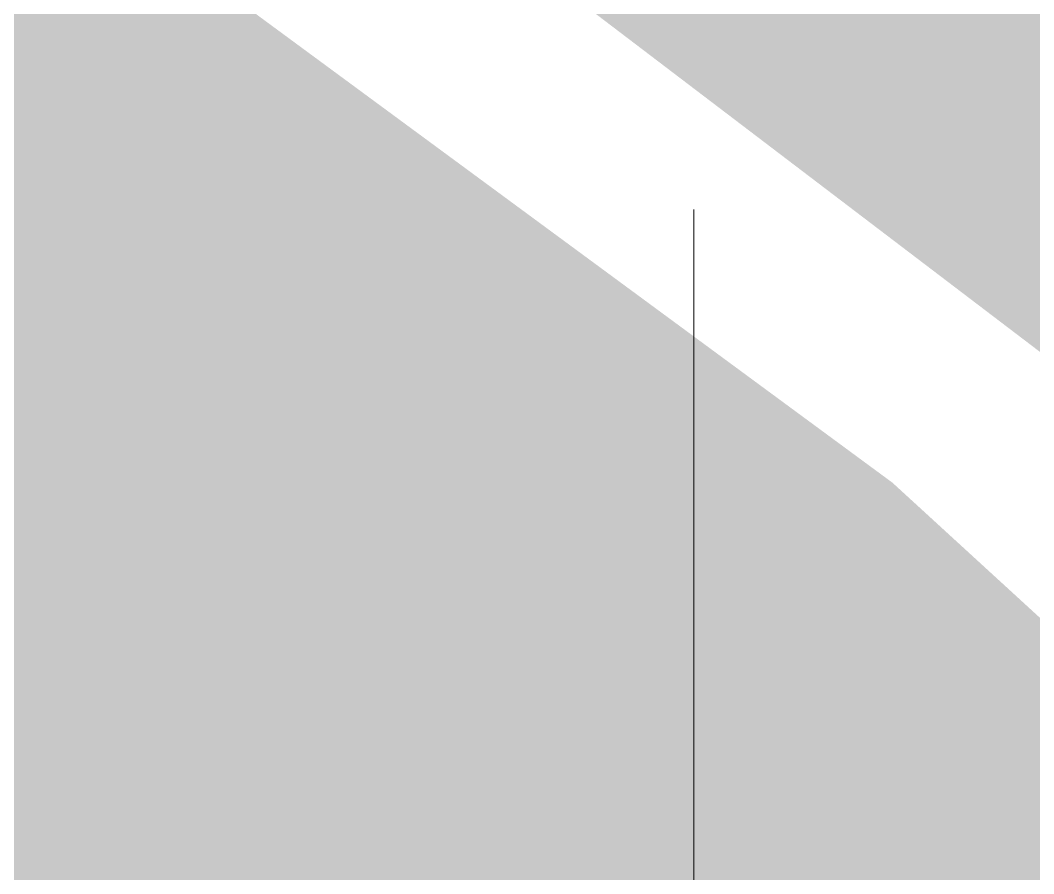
# Model space of a CAD drawing. Header units: feet. Extents: x 2175025 to 2179063, y 467811 to 470338.
# Drawn here: x 2176408.16 to 2176416.48, y 469662.15 to 469669.15 of the extents above; entities that cross this region are included whole.
import ezdxf

# ---------------------------------------------------------------- set-up
doc = ezdxf.new("R2010")
doc.units = ezdxf.units.FT
doc.header["$LTSCALE"] = 0.5
doc.header["$MEASUREMENT"] = 0
doc.linetypes.add('HIDDEN', pattern=[0.375, 0.25, -0.125])
for name, color, linetype in [('GRID', 254, 'HIDDEN'), ('LIMITS OF DISTURBANCE', 1, 'HIDDEN'), ('Road Bush Tollway Approximate', 4, 'CONTINUOUS'), ('SILT FENCE', 200, 'CONTINUOUS')]:
    doc.layers.add(name, color=color, linetype=linetype)

msp = doc.modelspace()

# ---------------------------------------------------------------- linework, layer by layer
at = {"layer": 'GRID', "color": 252, "linetype": 'HIDDEN', "lineweight": 0, "ltscale": 115}
msp.add_line((2176413.6894, 470271.3512), (2176413.6894, 468066.0729), dxfattribs=at)
at = {"layer": 'LIMITS OF DISTURBANCE', "ltscale": 200, "const_width": 8}
msp.add_lwpolyline([(2176797.2187, 469466.6946), (2176806.1276, 469689.9461), (2176810.6316, 469858.2178), (2176810.2175, 469909.1139), (2176812.162, 470012.1344), (2176801.1434, 470064.6165), (2176786.2359, 470120.3383), (2176736.3283, 470155.9743), (2176694.1364, 470163.8803), (2176618.3028, 470143.1466), (2176523.6727, 470126.3005), (2176397.9314, 470010.9694), (2176406.9418, 469910.4222), (2176424.4418, 469726.4108), (2176390.0898, 469704.3812), (2176388.1454, 469680.4079), (2176412.7751, 469662.2659), (2176428.3307, 469648.0115), (2176463.979, 469598.1211), (2176494.4706, 469553.172), (2176511.9707, 469500.6899)], dxfattribs=at)
at = {"layer": 'Road Bush Tollway Approximate', "color": 7}
for centre, radius, start, end in [((2173710.7992, 468084.0106, -18.3067), 2864.4972, 17.0268845, 36.8372412), ((2174160.3223, 468447.7025, -18.3067), 2417.512, 21.0713706, 34.0169591), ((2173390.2625, 467884.6132, -18.3067), 3206.0714, 18.6660289, 36.2548192)]:
    msp.add_arc(centre, radius, start, end, dxfattribs=at)
at = {"layer": 'SILT FENCE', "ltscale": 100, "const_width": 8}
msp.add_lwpolyline([(2176636.6254, 469266.2939), (2176631.4266, 469294.5886), (2176629.1161, 469302.0953), (2176647.6006, 469314.2217), (2176606.0104, 469345.981), (2176519.9416, 469507.6652), (2176502.024, 469560.8693), (2176458.7008, 469622.0782), (2176429.8187, 469661.3444), (2176401.6668, 469682.7737)], dxfattribs=at)

doc.saveas('drawing.dxf')
